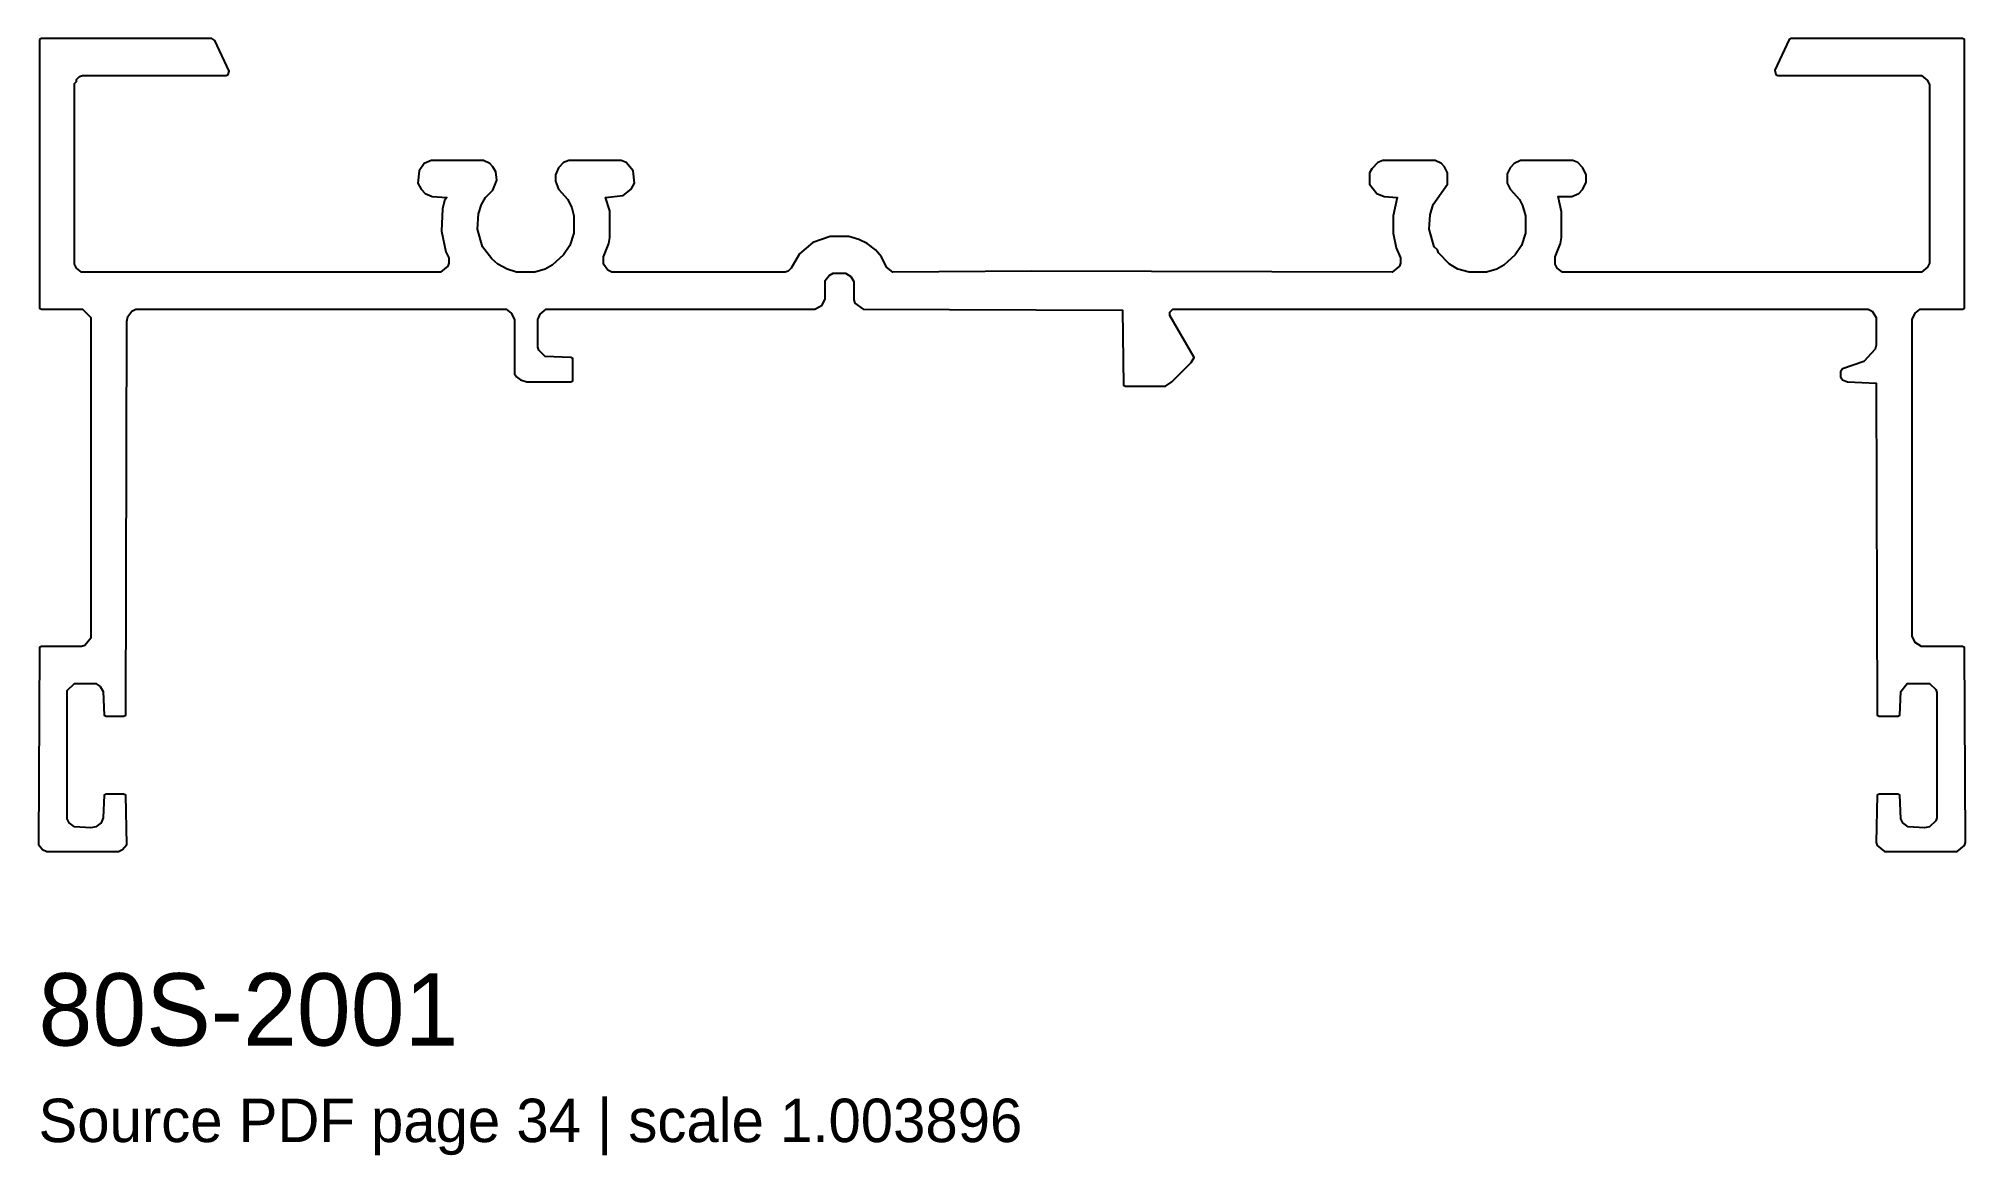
# Model space of a CAD drawing. Header units: millimetres. Extents: x 0 to 79.9, y -12.6 to 33.7.
import ezdxf

# ---------------------------------------------------------------- set-up
doc = ezdxf.new("R2010")
doc.units = ezdxf.units.MM
doc.layers.add('INFO', color=7, linetype='Continuous')
doc.layers.add('PROFILE', color=7, linetype='Continuous')

msp = doc.modelspace()

# ---------------------------------------------------------------- linework, layer by layer
at = {"layer": 'PROFILE'}
msp.add_lwpolyline([(0.042, 33.701), (0.042, 22.567), (0.127, 22.524), (1.827, 22.524), (2.167, 22.184), (2.167, 8.882), (1.912, 8.585), (1.785, 8.542), (0.127, 8.542), (0.042, 8.5), (0, 0.34), (0.17, 0.127), (0.34, 0.042), (3.315, 0.042), (3.485, 0.127), (3.655, 0.34), (3.612, 2.38), (3.527, 2.422), (2.805, 2.422), (2.72, 2.38), (2.677, 1.445), (2.592, 1.232), (2.38, 1.062), (2.167, 1.02), (1.487, 1.062), (1.275, 1.232), (1.19, 1.402), (1.19, 6.715), (1.487, 7.012), (2.38, 7.012), (2.55, 6.885), (2.677, 6.672), (2.72, 5.695), (2.805, 5.652), (3.527, 5.652), (3.612, 5.695), (3.655, 22.014), (3.697, 22.227), (3.867, 22.439), (4.037, 22.524), (19.379, 22.524), (19.592, 22.354), (19.719, 22.099), (19.719, 19.847), (19.804, 19.719), (19.974, 19.592), (20.229, 19.507), (22.057, 19.507), (22.142, 19.549), (22.142, 20.484), (22.057, 20.527), (20.994, 20.569), (20.739, 20.824), (20.697, 20.952), (20.697, 22.099), (20.782, 22.312), (21.037, 22.524), (32.171, 22.524), (32.469, 22.694), (32.596, 22.949), (32.596, 23.714), (32.766, 23.927), (32.936, 24.012), (33.446, 24.012), (33.659, 23.884), (33.786, 23.672), (33.786, 22.907), (33.829, 22.779), (34.169, 22.524), (44.921, 22.482), (44.963, 19.379), (45.048, 19.337), (46.706, 19.337), (46.961, 19.507), (47.768, 20.314), (47.896, 20.527), (46.876, 22.269), (46.876, 22.397), (47.003, 22.524), (75.817, 22.524), (75.987, 22.439), (76.157, 22.184), (76.157, 21.037), (76.114, 20.867), (75.647, 20.357), (74.754, 20.059), (74.669, 19.932), (74.669, 19.719), (74.754, 19.592), (74.967, 19.507), (76.157, 19.464), (76.199, 5.695), (76.284, 5.652), (77.049, 5.652), (77.134, 5.695), (77.177, 6.672), (77.432, 7.012), (78.367, 7.012), (78.622, 6.757), (78.664, 6.63), (78.664, 1.445), (78.622, 1.317), (78.367, 1.062), (78.154, 1.02), (77.474, 1.062), (77.262, 1.232), (77.177, 1.402), (77.134, 2.38), (77.049, 2.422), (76.284, 2.422), (76.199, 2.38), (76.157, 0.425), (76.199, 0.297), (76.497, 0.042), (79.514, 0.042), (79.812, 0.297), (79.854, 0.425), (79.812, 8.5), (79.727, 8.542), (78.027, 8.542), (77.772, 8.712), (77.644, 8.967), (77.644, 22.099), (77.772, 22.354), (77.984, 22.524), (79.727, 22.524), (79.812, 22.567), (79.812, 33.701), (79.727, 33.744), (72.63, 33.744), (72.545, 33.701), (71.95, 32.426), (71.992, 32.256), (72.077, 32.214), (78.027, 32.214), (78.282, 32.001), (78.367, 31.831), (78.367, 24.436), (78.282, 24.267), (78.027, 24.054), (63.152, 24.054), (62.94, 24.224), (62.855, 24.394), (62.855, 24.691), (63.067, 25.244), (63.11, 25.499), (63.11, 26.561), (62.982, 27.199), (63.535, 27.199), (63.832, 27.326), (64.002, 27.496), (64.13, 27.794), (64.13, 28.091), (64.002, 28.389), (63.79, 28.601), (63.577, 28.686), (61.41, 28.686), (61.155, 28.559), (60.985, 28.389), (60.858, 28.134), (60.858, 27.751), (60.985, 27.496), (61.367, 27.071), (61.495, 26.816), (61.622, 26.391), (61.622, 25.669), (61.452, 25.159), (61.197, 24.776), (60.73, 24.352), (60.433, 24.182), (60.008, 24.054), (59.285, 24.054), (58.818, 24.182), (58.478, 24.394), (58.01, 24.861), (57.968, 24.989), (57.84, 25.116), (57.628, 25.839), (57.67, 26.434), (57.798, 26.859), (58.393, 27.709), (58.393, 28.176), (58.265, 28.431), (58.138, 28.559), (57.883, 28.686), (55.715, 28.686), (55.503, 28.601), (55.248, 28.346), (55.163, 28.176), (55.163, 27.709), (55.46, 27.326), (55.758, 27.199), (56.31, 27.156), (56.14, 26.391), (56.14, 25.669), (56.268, 25.074), (56.438, 24.649), (56.438, 24.436), (56.395, 24.309), (56.098, 24.054), (41.138, 24.097), (35.401, 24.054), (35.146, 24.267), (34.934, 24.691), (34.679, 24.989), (34.339, 25.244), (33.999, 25.414), (33.574, 25.541), (32.809, 25.541), (32.086, 25.286), (31.534, 24.819), (31.194, 24.224), (31.066, 24.097), (30.939, 24.054), (23.757, 24.054), (23.587, 24.139), (23.417, 24.394), (23.417, 24.691), (23.629, 25.244), (23.672, 25.499), (23.672, 26.604), (23.502, 27.156), (24.224, 27.241), (24.564, 27.496), (24.691, 27.751), (24.649, 28.261), (24.352, 28.601), (24.139, 28.686), (21.972, 28.686), (21.759, 28.601), (21.547, 28.389), (21.419, 28.091), (21.419, 27.836), (21.547, 27.496), (21.929, 27.071), (22.099, 26.731), (22.184, 26.391), (22.184, 25.669), (22.014, 25.159), (21.759, 24.776), (21.292, 24.352), (20.994, 24.182), (20.569, 24.054), (19.804, 24.054), (19.422, 24.182), (19.039, 24.394), (18.784, 24.606), (18.402, 25.116), (18.189, 25.839), (18.232, 26.476), (18.359, 26.859), (18.529, 27.156), (18.827, 27.454), (18.997, 27.879), (18.954, 28.219), (18.827, 28.431), (18.699, 28.559), (18.444, 28.686), (16.277, 28.686), (15.979, 28.559), (15.767, 28.261), (15.724, 27.751), (15.852, 27.496), (16.022, 27.326), (16.319, 27.199), (16.914, 27.156), (16.829, 27.029), (16.744, 26.689), (16.702, 25.754), (16.872, 24.904), (16.999, 24.649), (16.999, 24.436), (16.957, 24.309), (16.659, 24.054), (1.785, 24.054), (1.572, 24.224), (1.487, 24.394), (1.487, 31.874), (1.572, 31.959), (1.572, 32.044), (1.7, 32.171), (1.827, 32.214), (7.777, 32.214), (7.862, 32.256), (7.905, 32.384), (7.31, 33.659), (7.182, 33.744), (0.127, 33.744)], close=True, dxfattribs=at)

# ---------------------------------------------------------------- texts
at = {"layer": 'INFO'}
for s, height, p in [('80S-2001', 3, (0, -8)), ('Source PDF page 34 | scale 1.003896', 1.8, (0, -12))]:
    msp.add_text(s, height=height, dxfattribs=at).set_placement(p)

doc.saveas('drawing.dxf')
